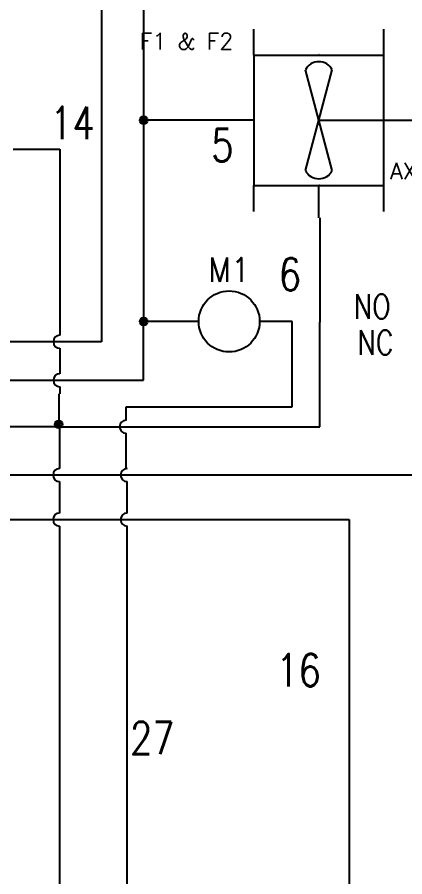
# Model space of a CAD drawing. Header units: millimetres. Extents: x 123.5 to 144.3, y 105.4 to 121.6.
# Drawn here: x 136.38 to 139.36, y 110.91 to 117.51 of the extents above; entities that cross this region are included whole.
import ezdxf
from ezdxf.enums import TextEntityAlignment as Align

# ---------------------------------------------------------------- set-up
doc = ezdxf.new("R2010")
doc.units = ezdxf.units.MM
for name, color, linetype in [('DESC', 250, 'Continuous'), ('MISC', 7, 'Continuous'), ('SYMS', 7, 'Continuous'), ('TAGS', 250, 'Continuous'), ('WIREFIXED', 7, 'Continuous'), ('WIRES', 7, 'Continuous')]:
    doc.layers.add(name, color=color, linetype=linetype)
doc.layers.add('WIRENO', color=7, linetype='Continuous', true_color=0x000000)
doc.styles.add('WD', font='romans.shx')

# ---------------------------------------------------------------- blocks, each defined once
blk = doc.blocks.new('HMS1')
blk.add_circle((0, 0), 0.1562)
at = {"style": 'WD'}
for tag, width, p in [('INST', 0.7, (0.0055, 0.5282)), ('LOC', 0.7, (0.0055, 0.3586)), ('TAG1', 0.9, (0, 0.2024))]:
    blk.add_attdef(tag, text='', height=0.125, dxfattribs=dict(at, width=width)).set_placement(p, align=Align.CENTER)
at = {"style": 'WD', "flags": 9}
blk.add_attdef('FAMILY', text='', height=0.01, dxfattribs=at).set_placement((-0.0053, 0.1698), align=Align.CENTER)
at = {"style": 'WD'}
for tag, p, width in [('DESC1', (1.126, 0.0757), 0.9), ('DESC2', (1.126, -0.0806), 0.9), ('DESC3', (1.126, -0.2368), 0.9), ('XREFNO', (1.3591, -0.3931), 0.8), ('XREFNC', (1.3591, -0.5493), 0.8)]:
    blk.add_attdef(tag, p, '', height=0.125, dxfattribs=dict(at, width=width))
at = {"linetype": 'Continuous', "style": 'WD', "flags": 1}
for tag, p in [('MFG', (0, 0.1404)), ('CAT', (0, 0.1593))]:
    blk.add_attdef(tag, text='', height=0.01, dxfattribs=at).set_placement(p, align=Align.MIDDLE)
at = {"linetype": 'Continuous', "style": 'WD', "flags": 9}
blk.add_attdef('ASSYCODE', text='', height=0.01, dxfattribs=at).set_placement((0.0004, 0.1129), align=Align.CENTER)
at = {"style": 'WD', "flags": 1}
for tag, p in [('X4TERM01', (-0.1562, 0)), ('X1TERM02', (0.1562, 0))]:
    blk.add_attdef(tag, p, '', height=0.0125, dxfattribs=at)
at = {"linetype": 'Continuous', "style": 'WD'}
blk.add_attdef('TERM01', text='', height=0.125, dxfattribs=at).set_placement((-0.2, -0.0349), align=Align.TOP_RIGHT)
blk.add_attdef('TERM02', text='', height=0.125, dxfattribs=at).set_placement((0.2, -0.0349), align=Align.TOP_LEFT)
at = {"style": 'WD', "width": 0.8, "flags": 8}
for tag, p in [('NO', (1.126, -0.3931)), ('NC', (1.126, -0.5493))]:
    blk.add_attdef(tag, p, '', height=0.125, dxfattribs=at)
blk = doc.blocks.new('HM1_AXIAL_FLOW_FAN1')
for p, q in [((-0.5, 0.5), (-0.5, 0.7)), ((0.5, 0.5), (0.5, 0.7)), ((-0.5, 0.5), (0.5, 0.5)), ((-0.5, 0.5), (-0.5, -0.5)), ((0.5, -0.5), (0.5, 0.5)), ((-0.1035, -0.3864), (0.1035, 0.3864)), ((0.1035, -0.3864), (-0.1035, 0.3864)), ((0, 0), (0.75, 0)), ((-0.5, -0.5), (0.5, -0.5)), ((-0.5, -0.7), (-0.5, -0.5)), ((0.5, -0.7), (0.5, -0.5))]:
    blk.add_line(p, q)
for centre, start, end in [((0, 0.3333), 27.1247, 152.8753), ((0, -0.3333), 207.1247, 332.8753)]:
    blk.add_arc(centre, 0.1163, start, end)
at = {"style": 'WD'}
for tag, height, p in [('INST', 0.125, (-0.6584, 0.9141)), ('LOC', 0.125, (-0.6599, 0.7377)), ('TAG1', 0.125, (-0.6584, 0.5443)), ('TERM01', 0.0625, (-0.5105, 0.0158))]:
    blk.add_attdef(tag, text='', height=height, dxfattribs=at).set_placement(p, align=Align.RIGHT)
for tag, p, height in [('TERM04', (0.0085, 0.5105), 0.0625), ('X2TERM04', (0, 0.5), 0.005), ('TERM03', (0.5108, 0.0122), 0.0625), ('X4TERM01', (-0.5, 0), 0.01), ('X1TERM03', (0.5, 0), 0.005), ('RATING1', (0.5488, -0.2366), 0.125), ('DESC1', (0.5488, -0.4531), 0.125), ('X8TERM02', (0, -0.5), 0.005), ('TERM02', (0.0022, -0.5726), 0.0625), ('DESC2', (0.5488, -0.6371), 0.125), ('DESC3', (0.5488, -0.827), 0.125), ('WDTAGALT', (0.5689, -1.0055), 0.125)]:
    blk.add_attdef(tag, p, '', height=height, dxfattribs=at)
blk.add_attdef('XREF', text='', height=0.0625, rotation=0.0625, dxfattribs=at).set_placement((0.7262, 0.5576), align=Align.TOP_CENTER)
at = {"style": 'WD', "flags": 1}
for tag, p in [('FAMILY', (-0.5868, -0.2776)), ('CAT', (-0.5868, -0.3218)), ('MFG', (-0.5851, -0.3534)), ('ASSYCODE', (-0.557, -0.3825)), ('WDTYPE', (-0.572, -0.4187))]:
    blk.add_attdef(tag, text='', height=0.01, dxfattribs=at).set_placement(p, align=Align.CENTER)
blk = doc.blocks.new('WD_WNH')
at = {"linetype": 'Continuous', "style": 'WD', "width": 0.8}
blk.add_attdef('WIRENO', text='', height=0.125, dxfattribs=at).set_placement((0, 0.0625), align=Align.CENTER)
at = {"style": 'WD', "flags": 1}
for tag, p in [('W01USER', (0, 0.0781)), ('W02USER', (0, 0.0703)), ('W03USER', (0, 0.0625)), ('W04USER', (0, 0.0547)), ('W05USER', (0, 0.0469)), ('W06USER', (0, 0.0391)), ('W07USER', (0, 0.0312)), ('W08USER', (0, 0.0234)), ('W09USER', (0, 0.0156)), ('W10USER', (0, 0.0078))]:
    blk.add_attdef(tag, text='', height=0.005, dxfattribs=at).set_placement(p, align=Align.CENTER)
blk = doc.blocks.new('WD_WNV')
at = {"style": 'WD', "flags": 1}
for tag, p in [('W01USER', (-0.0625, 0.0938)), ('W02USER', (-0.0625, 0.0859)), ('W03USER', (-0.0625, 0.0781)), ('W04USER', (-0.0625, 0.0703)), ('W05USER', (-0.0625, 0.0625)), ('W06USER', (-0.0625, 0.0547)), ('W07USER', (-0.0625, 0.0469)), ('W08USER', (-0.0625, 0.0391)), ('W09USER', (-0.0625, 0.0312)), ('W10USER', (-0.0625, 0.0234))]:
    blk.add_attdef(tag, text='', height=0.005, dxfattribs=at).set_placement(p, align=Align.CENTER)
at = {"linetype": 'Continuous', "style": 'WD', "width": 0.8}
blk.add_attdef('WIRENO', text='', height=0.125, dxfattribs=at).set_placement((-0.05, 0), align=Align.MIDDLE_RIGHT)
blk = doc.blocks.new('WDDOT')
for radius in [0.03, 0.0187, 0.00929]:
    blk.add_circle((0, 0), radius)

msp = doc.modelspace()

# ---------------------------------------------------------------- linework, layer by layer
at = {"layer": 'WIRES'}
for p, q in [((137.0278, 118.4468), (137.0278, 115.017)), ((137.3526, 118.2455), (137.3526, 116.7185)), ((138.1995, 116.7185), (137.3526, 116.7185)), ((137.3526, 116.7185), (137.3526, 115.2079)), ((136.3488, 116.4963), (136.7089, 116.4963)), ((136.7089, 116.4963), (136.7089, 115.067)), ((138.6995, 115.9685), (138.6995, 116.2185)), ((138.7064, 115.9685), (138.7064, 115.1691)), ((137.3526, 114.7218), (137.3526, 115.2079)), ((137.7758, 115.1733), (137.3526, 115.1733)), ((138.4946, 115.1733), (138.2446, 115.1733)), ((138.4946, 114.5182), (138.4946, 115.1733)), ((138.7064, 114.3646), (138.7064, 115.1691)), ((137.0278, 115.017), (135.4866, 115.017)), ((136.7089, 114.967), (136.7089, 114.7718)), ((135.533, 114.7218), (137.3526, 114.7218)), ((136.7089, 114.6718), (136.7089, 114.6165)), ((136.6997, 114.6165), (136.6997, 114.3835)), ((137.2183, 114.4146), (137.2183, 114.5182)), ((137.2183, 114.5182), (138.4946, 114.5182)), ((135.383, 114.3657), (136.6997, 114.3657)), ((136.7061, 114.3542), (136.7061, 114.0436)), ((136.723, 114.3646), (138.7064, 114.3646)), ((137.2183, 114.0432), (137.2183, 114.3146)), ((139.4678, 113.9936), (135.5328, 113.9936)), ((136.7061, 113.9436), (136.7061, 113.7018)), ((137.225, 113.7018), (137.225, 113.9436)), ((135.5114, 113.6518), (138.9332, 113.6518)), ((138.9332, 113.6518), (138.9332, 110.4897)), ((136.7061, 113.6018), (136.7061, 109.7293)), ((137.225, 109.3884), (137.225, 113.6018))]:
    msp.add_line(p, q, dxfattribs=at)
for centre in [(136.7089, 115.017), (136.7089, 114.7218), (137.2183, 114.3646), (136.7061, 113.9936), (137.225, 113.9936), (136.7061, 113.6518), (137.225, 113.6518)]:
    msp.add_arc(centre, 0.05, 90, 270, dxfattribs=at)

# ---------------------------------------------------------------- block references
at = {"layer": 'SYMS'}
ref = msp.add_blockref('HM1_AXIAL_FLOW_FAN1', (138.6995, 116.7185), dxfattribs=at)
ref.add_attrib('TAG1', 'F1 & F2', dxfattribs={"layer": 'TAGS', "height": 0.125, "style": 'WD'}).set_placement((138.0412, 117.2628), align=Align.RIGHT)
ref.add_attrib('DESC1', 'AXIAL', (139.2483, 116.2654), dxfattribs={"layer": 'DESC', "height": 0.125, "style": 'WD'})
ref.add_attrib('X8TERM02', '24', (138.6995, 116.2185), dxfattribs={"layer": 'MISC', "height": 0.005, "style": 'WD'})
ref.add_attrib('X2TERM04', '5', (138.6995, 117.2185), dxfattribs={"layer": 'MISC', "height": 0.005, "style": 'WD'})
for p in [(137.3526, 116.7185), (137.3526, 115.1733), (136.6997, 114.3835)]:
    msp.add_blockref('WDDOT', p, dxfattribs=at)
ref = msp.add_blockref('HMS1', (138.0102, 115.1733), dxfattribs=dict(at, xscale=1.5, yscale=1.5, zscale=1.5))
ref.add_attrib('NC', 'NC', (138.9968, 114.9182), dxfattribs={"layer": 'MISC', "height": 0.1875, "style": 'WD', "width": 0.8, "flags": 8})
ref.add_attrib('NO', 'NO', (138.9692, 115.1947), dxfattribs={"layer": 'MISC', "height": 0.1875, "style": 'WD', "width": 0.8, "flags": 8})
ref.add_attrib('TAG1', 'M1', dxfattribs={"layer": 'TAGS', "height": 0.1875, "style": 'WD', "width": 0.9}).set_placement((138.0102, 115.4768), align=Align.CENTER)
at = {"layer": 'WIREFIXED'}
ref = msp.add_blockref('WD_WNH', (137.9585, 116.2775), dxfattribs=dict(at, xscale=2, yscale=2, zscale=2))
ref.add_attrib('WIRENOF', '5', dxfattribs={"linetype": 'Continuous', "height": 0.25, "style": 'WD', "width": 0.8}).set_placement((137.9585, 116.4025), align=Align.CENTER)
ref = msp.add_blockref('WD_WNV', (138.6635, 115.5355), dxfattribs=dict(at, xscale=2, yscale=2, zscale=2))
ref.add_attrib('WIRENOF', '6', dxfattribs={"linetype": 'Continuous', "height": 0.25, "style": 'WD', "width": 0.8}).set_placement((138.5635, 115.5355), align=Align.MIDDLE_RIGHT)
ref = msp.add_blockref('WD_WNV', (137.6911, 111.9742), dxfattribs=dict(at, xscale=2, yscale=2, zscale=2))
ref.add_attrib('WIRENOF', '27', dxfattribs={"linetype": 'Continuous', "height": 0.25, "style": 'WD', "width": 0.8}).set_placement((137.5911, 111.9742), align=Align.MIDDLE_RIGHT)
at = {"layer": 'WIRENO'}
ref = msp.add_blockref('WD_WNV', (137.076, 116.6975), dxfattribs=dict(at, xscale=2, yscale=2, zscale=2))
ref.add_attrib('WIRENO', '14', dxfattribs={"linetype": 'Continuous', "height": 0.25, "style": 'WD', "width": 0.8}).set_placement((136.976, 116.6975), align=Align.MIDDLE_RIGHT)
ref = msp.add_blockref('WD_WNV', (138.4416, 112.5799), dxfattribs=dict(at, xscale=2, yscale=2, zscale=2))
ref.add_attrib('WIRENO', '16', dxfattribs={"linetype": 'Continuous', "height": 0.25, "style": 'WD', "width": 0.8}).set_placement((138.7151, 112.4948), align=Align.MIDDLE_RIGHT)

doc.saveas('drawing.dxf')
